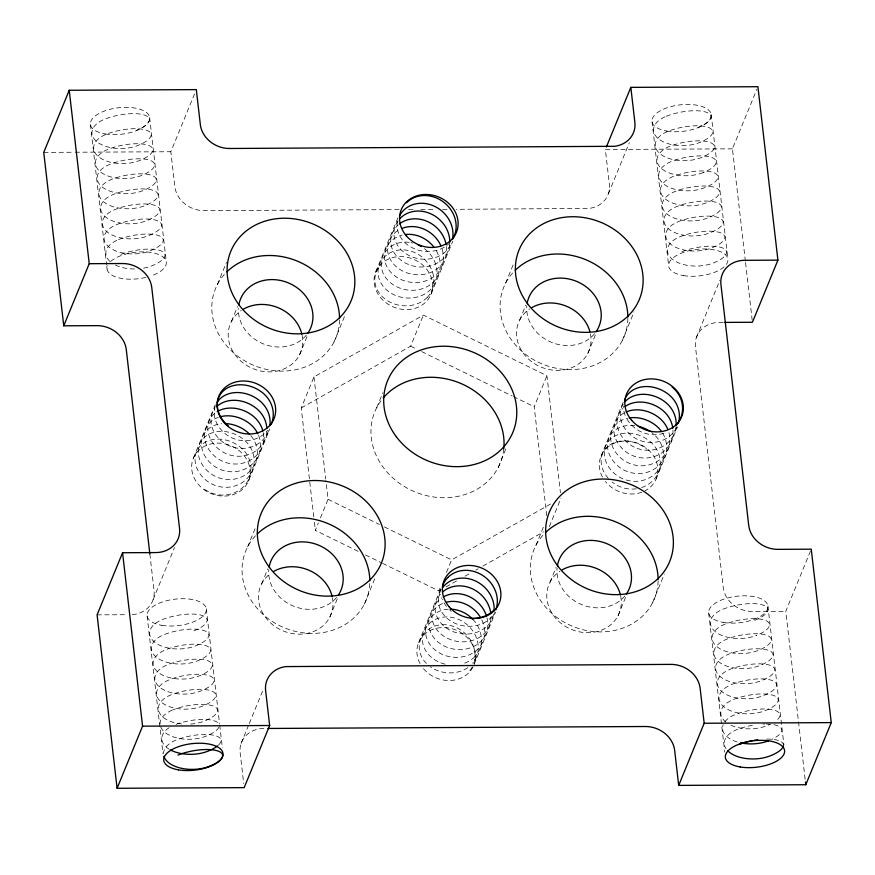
<?xml version="1.0" encoding="UTF-8"?>
<svg xmlns="http://www.w3.org/2000/svg" width="875" height="875" viewBox="0 0 875 875"><rect width="100%" height="100%" fill="white"/><g stroke="black" fill="none" stroke-linecap="round" stroke-linejoin="round"><path stroke-width="0.66" stroke-dasharray="4.38 3.28" d="M398.978 209.606L204.105 210.613A27.103 23.537 22.3 0 1 174.858 186.659L170.822 151.736L194.775 93.341M217.317 284.692L226.494 262.325M231.448 321.464L237.562 306.556M193.397 458.128L215.305 404.709M153.103 599.692L174.497 547.509M299.534 354.856L307.683 334.972M248.423 481.097A29.816 25.9 22.3 0 0 215.83 443.188A29.816 25.9 22.3 0 0 198.483 484.553A29.816 25.9 22.3 0 0 248.423 481.097L269.828 428.914M313.786 516.906L301.219 407.969L313.961 376.917L423.38 315.12L546.93 375.714L560.427 492.713M247.581 546.984L255.73 527.1M334.042 341.928L345.253 314.595M375.856 271.611L398.267 216.945M261.702 583.756L267.816 568.848M358.148 551.348L315.339 530.348L318.391 522.9M320.425 517.923L328.07 499.286L325.905 480.462M376.709 407.684L382.823 392.777M241.095 743.477L248.741 724.839M249.244 723.592L263.517 688.811M430.883 294.569A29.816 25.9 22.3 0 0 398.289 256.67A29.816 25.9 22.3 0 0 380.931 298.036A29.816 25.9 22.3 0 0 430.883 294.569L452.791 241.15M301.219 407.969L410.648 346.183L423.38 315.12M329.787 617.148L337.936 597.264M364.295 604.22L375.506 576.888M505.608 283.205L514.27 262.084M519.739 319.977L525.853 305.069M382.605 563.347L438.878 590.942L440.913 585.966M446.523 572.305L451.62 559.88L551.523 503.464M418.644 642.545L440.552 589.127M608.431 193.648L629.322 142.702M498.291 467.316L506.953 446.195M546.755 515.703L534.188 406.766L546.93 375.714M587.825 353.369L595.973 333.484M474.184 664.267L495.578 612.084M535.861 545.497L544.523 524.377M622.333 340.441L634.047 311.861M549.325 526.663L561.039 498.083M601.092 456.028L623.514 401.362M549.992 582.269L556.106 567.361M745.402 261.286L732.43 148.838L756.886 89.195M696.423 337.433L719.862 280.273M656.13 478.986L677.523 426.803M618.078 615.661L626.227 595.777M652.586 602.733L664.3 574.164M805.142 779.308L785.772 611.308L810.731 550.43M438.878 590.942L441.252 589.597M446.009 586.906L456.717 580.869M465.041 576.166L470.991 572.808M475.748 570.117L478.133 568.772M482.891 566.092L543.55 531.836M43.75 152.392L73.806 152.239M75.173 152.228L170.822 151.736M732.43 148.838L605.347 149.494L609.383 184.417A27.103 23.537 22.3 0 1 589.116 208.414L456.225 209.311M408.527 209.552L415.341 209.519M420.788 209.486L435.783 209.409M442.597 209.377L448.044 209.355M723.155 322.416L719.163 322.427A27.103 23.537 22.3 0 0 695.472 346.653L723.253 587.53A27.103 23.537 22.3 0 0 752.5 611.472L785.772 611.308M97.092 614.862L127.695 614.698M263.834 728.481L260.411 728.7A27.103 23.537 22.3 0 0 240.144 752.708L243.709 783.595M410.648 346.183L416.763 349.18M421.652 351.575L512.17 395.97M513.395 396.572L534.188 406.766M328.07 499.286L379.444 524.486M384.344 526.881L451.62 559.88M365.488 554.947L381.391 562.745M745.555 262.642L752.27 320.906M711.222 114.559L727.902 259.077M767.9 605.927L783.945 745.052M652.028 121.647L668.697 266.164M708.706 613.014L724.752 752.139M313.961 376.917L325.741 479.117M314.398 522.277L315.339 530.348M149.625 117.458L166.294 261.975M206.303 608.836L219.548 723.636M219.702 724.992L222.348 747.95M149.844 553.93L154.055 590.461A27.103 23.537 22.3 0 1 131.512 614.655M90.431 124.545L106.63 265.016M106.783 266.361L107.1 269.062M147.098 615.923L162.991 753.692M590.45 333.966A37.942 32.955 22.3 0 1 541.188 367.128A37.942 32.955 22.3 0 1 529.692 308.908M302.159 335.453A37.942 32.955 22.3 0 1 252.908 368.616A37.942 32.955 22.3 0 1 241.402 310.395M332.413 597.745A37.942 32.955 22.3 0 1 283.817 631.181A37.942 32.955 22.3 0 1 270.605 573.431M620.703 596.258A37.942 32.955 22.3 0 1 571.452 629.42A37.942 32.955 22.3 0 1 559.945 571.2M602.47 477.061A29.816 25.9 22.3 0 1 614.327 443.209A29.816 25.9 22.3 0 1 653.548 455.919A29.816 25.9 22.3 0 1 644.984 490.831M641.812 492.22A29.816 25.9 22.3 0 1 605.413 481.512M472.981 666.991A29.816 25.9 22.3 0 1 422.953 668.041M420.022 663.578A29.816 25.9 22.3 0 1 443.505 627.539A29.816 25.9 22.3 0 1 474.25 663.983M627.845 318.358A65.045 56.503 22.3 0 1 542.205 363.967A65.045 56.503 22.3 0 1 514.325 271.173M339.566 319.845A65.045 56.503 22.3 0 1 254.625 365.739A65.045 56.503 22.3 0 1 225.105 273.645M369.775 583.505A65.045 56.503 22.3 0 1 283.456 627.441A65.045 56.503 22.3 0 1 256.287 534.953M658.109 580.65A65.045 56.503 22.3 0 1 573.169 626.544A65.045 56.503 22.3 0 1 543.648 534.45M306.305 335.169A37.942 32.955 22.3 0 1 263.758 344.039A37.942 32.955 22.3 0 1 238.448 308.47M336.558 597.461A37.942 32.955 22.3 0 1 293.355 606.069A37.942 32.955 22.3 0 1 268.8 569.516M624.848 595.973A37.942 32.955 22.3 0 1 581.634 604.581A37.942 32.955 22.3 0 1 557.08 568.028M594.595 333.681A37.942 32.955 22.3 0 1 551.381 342.278A37.942 32.955 22.3 0 1 526.827 305.736M503.77 448.93A67.758 58.855 22.3 0 1 415.811 492.22A67.758 58.855 22.3 0 1 381.544 400.072M110.731 261.439A29.816 13.322 -6.6 0 1 157.697 254.133A29.816 13.322 -6.6 0 1 150.938 275.953M145.819 277.43A29.816 13.322 -6.6 0 1 107.57 265.672M449.706 243.841A29.477 26.031 39.1 0 1 443.144 258.606A29.477 24.642 8 0 1 401.909 260.903A29.477 24.642 8 0 1 397.031 226.034A29.477 26.031 39.1 0 1 398.212 224.919M398.125 220.73A29.477 24.642 8 0 0 406.58 254.122A29.477 24.642 8 0 0 446.327 250.852A29.477 26.031 39.1 0 0 451.5 242.583M449.509 243.086A29.477 24.642 8 0 1 447.048 245.284M444.259 247.188A29.477 24.642 8 0 1 410.528 246.816A29.477 24.642 8 0 1 397.873 219.964M446.425 246.477A29.477 26.031 39.1 0 1 439.961 266.372A29.477 24.642 8 0 1 398.727 268.669A29.477 24.642 8 0 1 393.837 233.8A29.477 26.031 39.1 0 1 400.509 229.064M442.148 249.102A29.477 26.031 39.1 0 1 436.778 274.137A29.477 24.642 8 0 1 395.544 276.434A29.477 24.642 8 0 1 390.655 241.566A29.477 26.031 39.1 0 1 402.062 235.134M427.23 297.434A29.477 26.031 39.1 0 0 423.927 258.683A29.477 26.031 39.1 0 0 384.289 257.097A29.477 24.642 8 0 0 389.178 291.955A29.477 24.642 8 0 0 430.412 289.669A29.477 26.031 39.1 0 0 424.277 248.544M409.248 242.342A29.477 26.031 39.1 0 0 387.472 249.331A29.477 24.642 8 0 0 392.361 284.189A29.477 24.642 8 0 0 433.595 281.903A29.477 26.031 39.1 0 0 436.045 250.305M411.02 242.627A29.477 26.031 39.1 0 1 412.77 243.02M427.219 297.434A29.477 24.642 8 0 1 385.995 299.72A29.477 24.642 8 0 1 381.106 264.852M214.736 413.361A29.477 23.363 26.8 0 0 218.794 449.225A29.477 27.311 15 0 0 249.102 454.442A29.477 27.311 15 0 0 266.831 431.725M268.603 430.653A29.477 27.311 15 0 1 221.988 441.459A29.477 23.363 26.8 0 1 214.802 408.811M215.206 406.208A29.477 23.363 26.8 0 0 225.17 433.705A29.477 27.311 15 0 0 267.575 430.369M263.233 432.622A29.477 27.311 15 0 1 249.2 460.775A29.477 27.311 15 0 1 215.611 456.991A29.477 23.363 26.8 0 1 218.345 417.342M250.764 435.575A29.477 27.311 15 0 1 248.642 472.336A29.477 27.311 15 0 1 209.245 472.511A29.477 23.363 26.8 0 1 204.05 437.653A29.477 23.363 26.8 0 1 243.72 439.523A29.477 27.311 15 0 1 247.33 478.275A29.477 27.311 15 0 1 206.062 480.277A29.477 23.363 26.8 0 1 200.867 445.419A29.477 23.363 26.8 0 1 240.537 447.289A29.477 27.311 15 0 1 244.147 486.041A29.477 27.311 15 0 1 202.88 488.042M258.552 435.367A29.477 27.311 15 0 1 248.325 467.217A29.477 27.311 15 0 1 212.428 464.756A29.477 23.363 26.8 0 1 201.863 439.359A29.477 23.363 26.8 0 1 221.659 423.708M440.322 594.289A29.477 24.642 8 0 0 447.027 628.458A29.477 24.642 8 0 0 487.528 625.669A29.477 26.031 39.1 0 0 493.609 614.228M451.248 611.373A29.477 24.642 8 0 1 449.914 610.247M446.425 606.484A29.477 24.642 8 0 1 442.586 599.298M490.984 616.963A29.477 26.031 39.1 0 1 484.345 633.434A29.477 24.642 8 0 1 443.111 635.72A29.477 24.642 8 0 1 438.222 600.852A29.477 26.031 39.1 0 1 442.017 597.745M440.814 590.461A29.477 24.642 8 0 0 452.506 622.081A29.477 24.642 8 0 0 490.711 617.914A29.477 26.031 39.1 0 0 494.539 612.642M487.003 617.859A29.477 26.031 39.1 0 1 481.163 641.2A29.477 24.642 8 0 1 439.928 643.486A29.477 24.642 8 0 1 435.039 608.617A29.477 26.031 39.1 0 1 443.242 603.225M467.786 667.68A29.477 24.642 8 0 1 430.369 666.783M426.377 663.392A29.477 24.642 8 0 1 425.491 631.914A29.477 26.031 39.1 0 1 460.797 630.066A29.477 26.031 39.1 0 1 473.583 663.994M474.786 656.731A29.477 24.642 8 0 1 463.181 663.644M445.112 664.18A29.477 24.642 8 0 1 428.673 624.148A29.477 26.031 39.1 0 1 467.633 625.122A29.477 26.031 39.1 0 1 472.708 663.283M472.806 619.281A29.477 26.031 39.1 0 1 474.797 656.72M448.361 609.197A29.477 26.031 39.1 0 0 431.856 616.394A29.477 24.642 8 0 0 436.745 651.252A29.477 24.642 8 0 0 477.969 648.966A29.477 26.031 39.1 0 0 481.305 618.953M472.259 666.991A29.477 26.031 39.1 0 1 468.42 672.252M672.962 430.062A29.477 27.311 15 0 1 656.873 455.558A29.477 27.311 15 0 1 624.914 450.997A29.477 23.363 26.8 0 1 624.706 412.606M675.948 427.438A29.477 27.311 15 0 1 657.541 448.755A29.477 27.311 15 0 1 628.097 443.231A29.477 23.363 26.8 0 1 622.902 408.373M663.873 433.234A29.477 27.311 15 0 1 634.463 427.7A29.477 23.363 26.8 0 1 625.8 416.817M625.144 415.297A29.477 23.363 26.8 0 1 623.558 409.117M623.438 407.586A29.477 23.363 26.8 0 1 623.427 406.055M623.252 404.031A29.477 23.363 26.8 0 0 631.28 435.477A29.477 27.311 15 0 0 677.261 426.256M641.583 487.583A29.477 27.311 15 0 0 649.83 441.306A29.477 23.363 26.8 0 0 610.159 439.425A29.477 23.363 26.8 0 0 615.355 474.294A29.477 27.311 15 0 0 656.622 472.281A29.477 27.311 15 0 0 653.012 433.541A29.477 23.363 26.8 0 0 651.569 432.414M636.278 488.808A29.477 27.311 15 0 1 612.172 482.048M668.959 432.698A29.477 27.311 15 0 1 656.097 462.131A29.477 27.311 15 0 1 621.72 458.762A29.477 23.363 26.8 0 1 627.616 418.228M634.769 425.633A29.477 23.363 26.8 0 0 608.847 438.32A29.477 23.363 26.8 0 0 618.538 466.528A29.477 27.311 15 0 0 656.589 467.469A29.477 27.311 15 0 0 662.189 432.458M608.278 478.319A29.477 23.363 26.8 0 1 608.694 445.725A29.477 23.363 26.8 0 1 646.647 449.061M730.909 725.189A29.477 16.275 -1.5 0 0 766.905 725.703A29.477 9.8 -11.1 0 0 769.803 724.467M725.987 722.225A29.477 16.275 -1.5 0 1 733.491 699.486A29.477 9.8 -11.1 0 1 773.544 695.439A29.477 9.8 -11.1 0 1 765.166 710.664A29.477 16.275 -1.5 0 1 724.248 707.175A29.477 16.275 -1.5 0 1 731.752 684.436A29.477 9.8 -11.1 0 1 771.805 680.378A29.477 9.8 -11.1 0 1 763.427 695.614A29.477 16.275 -1.5 0 1 722.509 692.125A29.477 16.275 -1.5 0 1 730.023 669.386A29.477 9.8 -11.1 0 1 770.066 665.328A29.477 9.8 -11.1 0 1 761.698 680.564A29.477 16.275 -1.5 0 1 720.781 677.075A29.477 16.275 -1.5 0 1 728.284 654.325A29.477 9.8 -11.1 0 1 768.327 650.278A29.477 9.8 -11.1 0 1 759.959 665.503A29.477 16.275 -1.5 0 1 719.042 662.014A29.477 16.275 -1.5 0 1 726.545 639.275A29.477 9.8 -11.1 0 1 766.598 635.228A29.477 9.8 -11.1 0 1 758.22 650.453A29.477 16.275 -1.5 0 1 717.303 646.964A29.477 16.275 -1.5 0 1 724.806 624.225A29.477 9.8 -11.1 0 1 764.859 620.178A29.477 9.8 -11.1 0 1 756.481 635.403M766.38 724.041A29.477 9.8 -11.1 0 1 771.542 739.517M752.402 725.298A29.477 9.8 -11.1 0 0 736.969 729.575A29.477 16.275 -1.5 0 0 726.064 748.77M763.066 724.095A29.477 9.8 -11.1 0 1 764.75 724.041M754.753 620.353A29.477 9.8 -11.1 0 0 763.12 605.117A29.477 9.8 -11.1 0 0 723.078 609.164A29.477 16.275 -1.5 0 0 715.564 631.914A29.477 16.275 -1.5 0 0 756.481 635.392M737.144 741.945A29.477 16.275 -1.5 0 1 723.198 724.686M724.883 721.744A29.477 16.275 -1.5 0 1 735.23 714.536A29.477 9.8 -11.1 0 1 771.258 709.505A29.477 9.8 -11.1 0 1 775.688 721.087M766.489 739.102A29.477 9.8 -11.1 0 1 783.453 745.095M160.814 727.147A29.477 16.275 -1.5 0 0 206.172 736.127A29.477 9.8 -11.1 0 0 218.816 727.355M160.092 724.128A29.477 16.275 -1.5 0 1 172.769 709.909M218.4 745.161A29.477 9.8 -11.1 0 0 210.919 734.792A29.477 9.8 -11.1 0 0 176.236 740.009A29.477 16.275 -1.5 0 0 163.548 753.211M194.02 630.777A29.477 9.8 -11.1 0 0 202.398 615.552A29.477 9.8 -11.1 0 0 162.345 619.587A29.477 16.275 -1.5 0 0 154.842 642.337A29.477 16.275 -1.5 0 0 195.759 645.816A29.477 9.8 -11.1 0 0 204.127 630.602A29.477 9.8 -11.1 0 0 164.084 634.638A29.477 16.275 -1.5 0 0 156.581 657.398A29.477 16.275 -1.5 0 0 197.488 660.866A29.477 9.8 -11.1 0 0 205.866 645.652A29.477 9.8 -11.1 0 0 165.812 649.698A29.477 16.275 -1.5 0 0 158.309 672.448A29.477 16.275 -1.5 0 0 199.227 675.927A29.477 9.8 -11.1 0 0 207.605 660.702A29.477 9.8 -11.1 0 0 167.552 664.748A29.477 16.275 -1.5 0 0 160.048 687.498A29.477 16.275 -1.5 0 0 200.966 690.977A29.477 9.8 -11.1 0 0 209.344 675.763A29.477 9.8 -11.1 0 0 169.291 679.798A29.477 16.275 -1.5 0 0 161.787 702.548A29.477 16.275 -1.5 0 0 202.705 706.027A29.477 9.8 -11.1 0 0 211.072 690.812A29.477 9.8 -11.1 0 0 171.03 694.848A29.477 16.275 -1.5 0 0 158.889 711.627A29.477 16.275 -1.5 0 0 181.53 723.953M169.28 749.273A29.477 16.275 -1.5 0 1 170.275 727.005M190.706 724.084A29.477 16.275 -1.5 0 0 204.433 721.077A29.477 9.8 -11.1 0 0 212.811 705.863A29.477 9.8 -11.1 0 0 172.758 709.898M176.05 724.358A29.477 9.8 -11.1 0 1 218.98 724.216M143.62 268.144A29.477 16.275 -1.5 0 0 151.922 265.814A29.477 9.8 -11.1 0 0 160.3 250.6A29.477 9.8 -11.1 0 0 120.247 254.636M134.509 268.964A29.477 16.275 -1.5 0 1 114.57 264.633M110.009 261.505A29.477 16.275 -1.5 0 1 118.519 239.597M118.508 239.586A29.477 9.8 -11.1 0 1 158.561 235.55A29.477 9.8 -11.1 0 1 150.194 250.775A29.477 16.275 -1.5 0 1 109.277 247.286A29.477 16.275 -1.5 0 1 116.78 224.547A29.477 9.8 -11.1 0 1 156.822 220.5A29.477 9.8 -11.1 0 1 148.455 235.725A29.477 16.275 -1.5 0 1 107.537 232.236A29.477 16.275 -1.5 0 1 115.041 209.497A29.477 9.8 -11.1 0 1 155.094 205.45A29.477 9.8 -11.1 0 1 146.716 220.675A29.477 16.275 -1.5 0 1 105.798 217.186A29.477 16.275 -1.5 0 1 113.302 194.447A29.477 9.8 -11.1 0 1 153.355 190.389A29.477 9.8 -11.1 0 1 144.977 205.625A29.477 16.275 -1.5 0 1 104.059 202.136A29.477 16.275 -1.5 0 1 111.573 179.397A29.477 9.8 -11.1 0 1 151.616 175.339A29.477 9.8 -11.1 0 1 143.248 190.564A29.477 16.275 -1.5 0 1 102.331 187.086A29.477 16.275 -1.5 0 1 109.834 164.336A29.477 9.8 -11.1 0 1 149.877 160.289A29.477 9.8 -11.1 0 1 141.509 175.514A29.477 16.275 -1.5 0 1 100.592 172.025A29.477 16.275 -1.5 0 1 108.095 149.286A29.477 9.8 -11.1 0 1 148.148 145.239A29.477 9.8 -11.1 0 1 139.77 160.464A29.477 16.275 -1.5 0 1 98.853 156.975A29.477 16.275 -1.5 0 1 106.356 134.236A29.477 9.8 -11.1 0 1 146.409 130.189A29.477 9.8 -11.1 0 1 138.031 145.414A29.477 16.275 -1.5 0 1 97.114 141.925A29.477 16.275 -1.5 0 1 104.628 119.186A29.477 9.8 -11.1 0 1 144.67 115.128A29.477 9.8 -11.1 0 1 136.303 130.364M703.106 172.605A29.477 16.275 -1.5 0 1 662.189 169.127A29.477 16.275 -1.5 0 1 669.692 146.388A29.477 9.8 -11.1 0 1 709.745 142.341A29.477 9.8 -11.1 0 1 701.367 157.566A29.477 16.275 -1.5 0 1 660.45 154.077A29.477 16.275 -1.5 0 1 667.964 131.338A29.477 9.8 -11.1 0 1 708.006 127.291A29.477 9.8 -11.1 0 1 699.639 142.516A29.477 16.275 -1.5 0 1 658.722 139.027A29.477 16.275 -1.5 0 1 666.225 116.287M681.844 251.737A29.477 9.8 -11.1 0 1 721.897 247.702A29.477 9.8 -11.1 0 1 713.53 262.927A29.477 16.275 -1.5 0 1 672.613 259.448A29.477 16.275 -1.5 0 1 680.116 236.698A29.477 9.8 -11.1 0 1 720.158 232.652A29.477 9.8 -11.1 0 1 711.791 247.877A29.477 16.275 -1.5 0 1 670.873 244.387A29.477 16.275 -1.5 0 1 678.377 221.648A29.477 9.8 -11.1 0 1 718.43 217.602A29.477 9.8 -11.1 0 1 710.052 232.827A29.477 16.275 -1.5 0 1 669.134 229.338A29.477 16.275 -1.5 0 1 676.637 206.598A29.477 9.8 -11.1 0 1 716.691 202.552A29.477 9.8 -11.1 0 1 708.312 217.777A29.477 16.275 -1.5 0 1 667.395 214.287A29.477 16.275 -1.5 0 1 674.909 191.548A29.477 9.8 -11.1 0 1 714.952 187.491A29.477 9.8 -11.1 0 1 706.584 202.727A29.477 16.275 -1.5 0 1 665.667 199.237A29.477 16.275 -1.5 0 1 673.17 176.488A29.477 9.8 -11.1 0 1 713.213 172.441A29.477 9.8 -11.1 0 1 704.845 187.666A29.477 16.275 -1.5 0 1 663.928 184.188A29.477 16.275 -1.5 0 1 671.431 161.438A29.477 9.8 -11.1 0 1 711.484 157.391A29.477 9.8 -11.1 0 1 703.106 172.616M666.225 116.277A29.477 9.8 -11.1 0 1 706.267 112.23A29.477 9.8 -11.1 0 1 697.9 127.466M666.761 131.053A29.816 13.322 -6.6 0 0 711.277 115.391A29.816 13.322 -6.6 0 0 666.837 107.855A29.816 13.322 -6.6 0 0 666.761 131.053M105.153 133.952A29.816 13.322 -6.6 0 0 149.68 118.289A29.816 13.322 -6.6 0 0 105.241 110.753A29.816 13.322 -6.6 0 0 105.153 133.952M161.831 625.33A29.816 13.322 -6.6 0 0 206.358 609.667A29.816 13.322 -6.6 0 0 161.919 602.131A29.816 13.322 -6.6 0 0 161.831 625.33M723.428 622.431A29.816 13.322 -6.6 0 0 767.955 606.769A29.816 13.322 -6.6 0 0 723.516 599.233A29.816 13.322 -6.6 0 0 723.428 622.431M683.43 275.581A29.816 13.322 -6.6 0 0 727.956 259.919A29.816 13.322 -6.6 0 0 683.517 252.372A29.816 13.322 -6.6 0 0 683.43 275.581"/><path stroke-width="1.31" d="M724.489 322.405L752.434 322.262L777.908 260.137L757.903 86.713L630.831 87.369L634.856 122.292A27.103 23.537 22.3 0 1 614.589 146.3L229.589 148.487A27.103 23.537 22.3 0 1 200.331 124.534L196.306 89.611L69.223 90.267L43.75 152.392L63.755 325.817L97.016 325.642A27.103 23.537 22.3 0 1 126.273 349.595L149.844 553.93M63.755 325.817L89.228 263.692L69.223 90.267M89.228 263.692L122.5 263.528A27.103 23.537 22.3 0 1 151.747 287.47L179.528 528.347A27.103 23.537 22.3 0 1 155.837 552.573L122.566 552.738L97.092 614.862L117.097 788.288L244.169 787.631L269.653 725.506L265.617 690.583A27.103 23.537 22.3 0 1 285.884 666.586L670.895 664.388A27.103 23.537 22.3 0 1 700.142 688.341L704.178 723.264L678.694 785.389L805.777 784.733L831.25 722.608L811.245 549.183L777.984 549.358A27.103 23.537 22.3 0 1 748.727 525.405L720.945 284.539A27.103 23.537 22.3 0 1 744.647 260.312L777.908 260.137M117.097 788.288L142.57 726.162L122.566 552.738M606.364 147.011L630.831 87.369M142.57 726.162L269.653 725.506M704.178 723.264L831.25 722.608M267.925 728.459L645.411 726.513A27.103 23.537 22.3 0 1 674.669 750.466L678.694 785.389M805.459 782.02L805.777 784.733M531.88 307.562A37.942 32.955 22.3 0 1 589.848 331.45M243.589 309.05A37.942 32.955 22.3 0 1 301.886 334.195M273.842 571.342A37.942 32.955 22.3 0 1 332.139 596.488M562.133 569.855A37.942 32.955 22.3 0 1 620.43 595M515.211 270.298A65.045 56.503 22.3 0 1 585.659 259.645A65.045 56.503 22.3 0 1 627.856 316.98M226.92 271.786A65.045 56.503 22.3 0 1 297.369 261.133A65.045 56.503 22.3 0 1 339.566 318.467M257.173 534.078A65.045 56.503 22.3 0 1 327.633 523.436A65.045 56.503 22.3 0 1 369.819 580.759M545.464 532.591A65.045 56.503 22.3 0 1 615.913 521.948A65.045 56.503 22.3 0 1 658.109 579.272M238.875 304.762A37.942 32.955 22.3 0 1 288.258 282.844A37.942 32.955 22.3 0 1 307.814 333.178M269.128 567.066A37.942 32.955 22.3 0 1 318.511 545.136A37.942 32.955 22.3 0 1 338.067 595.47M557.419 565.567A37.942 32.955 22.3 0 1 606.802 543.648A37.942 32.955 22.3 0 1 626.358 593.983M527.166 303.275A37.942 32.955 22.3 0 1 576.548 281.356A37.942 32.955 22.3 0 1 596.105 331.691M383.173 398.038A67.758 58.855 22.3 0 1 460.556 383.348A67.758 58.855 22.3 0 1 503.77 448.93M399.47 223.88A29.477 26.031 39.1 0 1 427.514 221.528A29.477 26.031 39.1 0 1 446.173 244.759M406.58 202.748A29.477 26.031 39.1 0 1 444.128 202.53A29.477 26.031 39.1 0 1 452.528 239.236M452.408 239.4A29.477 26.031 39.1 0 0 437.139 207.681A29.477 26.031 39.1 0 0 403.397 210.514A29.477 24.642 8 0 0 399.613 215.644M400.203 218.28A29.477 26.031 39.1 0 1 431.528 214.145A29.477 26.031 39.1 0 1 449.783 242.145M402.041 228.397A29.477 26.031 39.1 0 1 440.891 245.755M405.431 234.522A29.477 26.031 39.1 0 1 434 247.264M417.933 244.803A29.477 26.031 39.1 0 1 421.203 246.488M216.792 406.602A29.477 23.363 26.8 0 1 256.462 408.472A29.477 27.311 15 0 1 266.853 428.28M228.353 425.939A29.477 23.363 26.8 0 1 223.158 391.07A29.477 23.363 26.8 0 1 262.828 392.941A29.477 27.311 15 0 1 271.152 424.484M269.839 425.666A29.477 27.311 15 0 0 259.645 400.706A29.477 23.363 26.8 0 0 217.142 402.259M217.23 411.6A29.477 23.363 26.8 0 1 253.28 416.227A29.477 27.311 15 0 1 262.85 430.927M219.898 416.85A29.477 23.363 26.8 0 1 250.097 423.992A29.477 27.311 15 0 1 257.83 433.759M225.127 423.587A29.477 23.363 26.8 0 1 246.914 431.758A29.477 27.311 15 0 1 249.561 434.23M494.091 610.903A29.477 26.031 39.1 0 0 476.733 581.612A29.477 26.031 39.1 0 0 444.588 585.331A29.477 24.642 8 0 0 442.509 587.792M447.77 577.566A29.477 26.031 39.1 0 1 483.088 575.717A29.477 26.031 39.1 0 1 495.873 609.645M442.597 591.981A29.477 26.031 39.1 0 1 471.898 588.591A29.477 26.031 39.1 0 1 490.809 613.539M493.894 610.148A29.477 24.642 8 0 1 471.538 618.538M442.728 585.55A29.477 24.642 8 0 1 447.781 577.566M443.417 596.892A29.477 26.031 39.1 0 1 486.533 616.153M450.111 609.153A29.477 26.031 39.1 0 1 472.806 619.281M446.447 602.186A29.477 26.031 39.1 0 1 480.419 617.356M625.045 401.68A29.477 23.363 26.8 0 1 665.755 402.478A29.477 27.311 15 0 1 676.123 425.731M672.809 428.334A29.477 27.311 15 0 0 662.572 410.244A29.477 23.363 26.8 0 0 625.231 406.448M678.42 423.03A29.477 27.311 15 0 0 668.938 394.723A29.477 23.363 26.8 0 0 625.68 397.523M624.498 400.214A29.477 23.363 26.8 0 1 625.034 398.847M672.12 386.958A29.477 27.311 15 0 1 675.73 425.698M626.139 411.939A29.477 23.363 26.8 0 1 659.389 418.009A29.477 27.311 15 0 1 667.844 429.384M629.267 417.922A29.477 23.363 26.8 0 1 656.206 425.764A29.477 27.311 15 0 1 661.172 430.992M638.312 426.278A29.477 23.363 26.8 0 1 650.07 431.364M727.552 750.608A29.477 16.275 -1.5 0 0 770.372 755.803A29.477 9.8 -11.1 0 0 783.42 745.719M738.697 744.625A29.477 9.8 -11.1 0 1 752.314 740.688M754.13 740.348A29.477 9.8 -11.1 0 1 757.761 739.78M768.644 740.753A29.477 16.275 -1.5 0 1 740.447 742.798M209.65 766.237A29.477 16.275 -1.5 0 1 163.931 756.263M177.975 755.059A29.477 9.8 -11.1 0 1 218.017 751.023A29.477 9.8 -11.1 0 1 209.65 766.248M217.602 745.861A29.477 9.8 -11.1 0 1 207.911 751.198A29.477 16.275 -1.5 0 1 170.559 749.995M527.559 303.734A65.045 56.503 22.3 0 0 637.613 303.166A65.045 56.503 22.3 0 0 572.589 216.737A65.045 56.503 22.3 0 0 527.559 303.734M239.28 305.222A65.045 56.503 22.3 0 0 349.322 304.653A65.045 56.503 22.3 0 0 284.298 218.225A65.045 56.503 22.3 0 0 239.28 305.222M269.533 567.525A65.045 56.503 22.3 0 0 379.586 566.956A65.045 56.503 22.3 0 0 314.552 480.517A65.045 56.503 22.3 0 0 269.533 567.525M557.823 566.027A65.045 56.503 22.3 0 0 667.866 565.458A65.045 56.503 22.3 0 0 602.842 479.03A65.045 56.503 22.3 0 0 557.823 566.027M396.397 436.844A67.758 58.855 22.3 0 0 511.033 436.253A67.758 58.855 22.3 0 0 443.297 346.227A67.758 58.855 22.3 0 0 396.397 436.844M631.652 420.328A29.816 25.9 22.3 0 0 681.603 416.872A29.816 25.9 22.3 0 0 649.009 378.963A29.816 25.9 22.3 0 0 631.652 420.328M449.203 606.845A29.816 25.9 22.3 0 0 499.144 603.389A29.816 25.9 22.3 0 0 466.55 565.491A29.816 25.9 22.3 0 0 449.203 606.845M223.956 422.439A29.816 25.9 22.3 0 0 273.908 418.972A29.816 25.9 22.3 0 0 241.303 381.073A29.816 25.9 22.3 0 0 223.956 422.439M406.405 235.911A29.816 25.9 22.3 0 0 456.356 232.455A29.816 25.9 22.3 0 0 423.762 194.545A29.816 25.9 22.3 0 0 406.405 235.911M740.108 766.948A29.816 13.322 -6.6 0 0 784.634 751.286A29.816 13.322 -6.6 0 0 740.184 743.75A29.816 13.322 -6.6 0 0 740.108 766.948M178.5 769.858A29.816 13.322 -6.6 0 0 223.027 754.184A29.816 13.322 -6.6 0 0 178.588 746.648A29.816 13.322 -6.6 0 0 178.5 769.858"/></g></svg>
